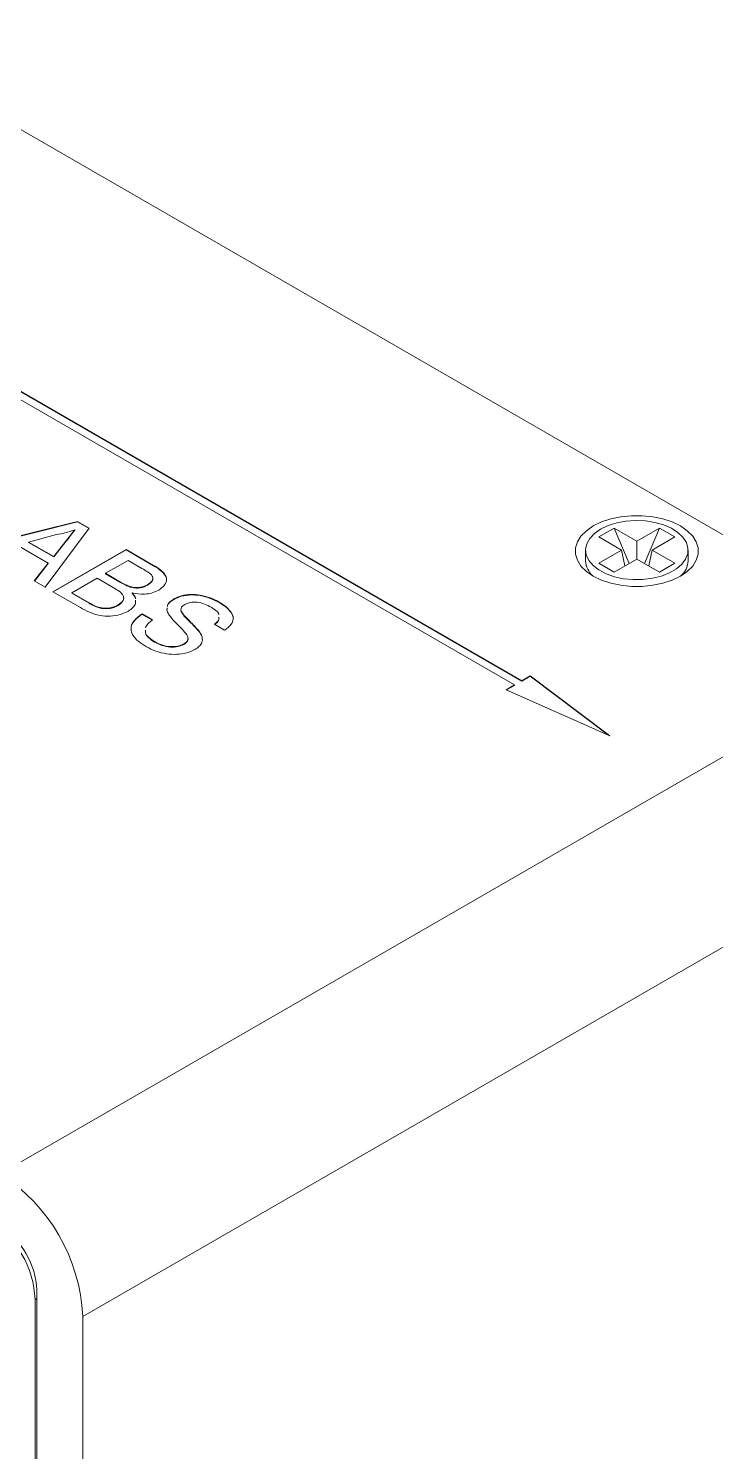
# Model space of a CAD drawing. Header units: inches. Extents: x 0.1 to 10.9, y 0 to 8.5.
# Drawn here: x 9.039 to 9.702, y 6.278 to 7.653 of the extents above; entities that cross this region are included whole.
import ezdxf

# ---------------------------------------------------------------- set-up
doc = ezdxf.new("R2010")
doc.units = ezdxf.units.IN
doc.header["$MEASUREMENT"] = 0

msp = doc.modelspace()

# ---------------------------------------------------------------- linework, layer by layer
at = {"color": 7, "linetype": 'Continuous', "lineweight": 0}
for p, q in [((9.8954, 7.0565), (8.6898, 7.7525)), ((8.6244, 7.529), (9.5083, 7.0187)), ((9.5153, 7.0228), (8.6315, 7.5331)), ((9.5153, 7.0224), (8.6315, 7.5327)), ((8.9874, 7.1521), (9.0862, 7.1767)), ((8.9879, 7.1518), (9.0862, 7.1763)), ((9.0974, 7.1702), (9.0548, 7.1132)), ((9.0836, 7.1683), (9.0836, 7.1687)), ((9.0862, 7.1767), (9.0974, 7.1702)), ((9.0862, 7.1763), (9.0862, 7.1767)), ((9.0862, 7.1763), (9.0972, 7.1699)), ((9.5896, 7.1617), (9.6044, 7.1702)), ((9.6044, 7.1702), (9.6264, 7.1576)), ((9.6044, 7.1702), (9.619, 7.1362)), ((9.6264, 7.1576), (9.6483, 7.1702)), ((9.6483, 7.1702), (9.6337, 7.1362)), ((9.6483, 7.1702), (9.6631, 7.1617)), ((9.0579, 7.1365), (9.0278, 7.1539)), ((9.0658, 7.164), (9.0389, 7.1568)), ((9.0389, 7.1568), (9.0631, 7.1429)), ((9.0389, 7.1564), (9.0389, 7.1568)), ((9.0389, 7.1564), (9.0631, 7.1425)), ((9.0631, 7.1429), (9.0748, 7.1576)), ((9.0631, 7.1425), (9.0748, 7.1572)), ((9.0748, 7.1572), (9.0748, 7.1576)), ((9.6115, 7.149), (9.5896, 7.1617)), ((9.6264, 7.1576), (9.6264, 7.1404)), ((9.6631, 7.1617), (9.6412, 7.149)), ((9.0623, 7.1088), (9.1331, 7.1496)), ((9.0627, 7.1086), (9.1331, 7.1492)), ((9.0631, 7.1425), (9.0631, 7.1429)), ((9.1349, 7.1391), (9.1131, 7.1266)), ((9.1331, 7.1496), (9.1595, 7.1343)), ((9.1331, 7.1492), (9.1331, 7.1496)), ((9.1331, 7.1492), (9.1595, 7.1339)), ((9.1483, 7.1314), (9.1349, 7.1391)), ((9.5769, 7.149), (9.5769, 7.1387)), ((9.5896, 7.1363), (9.6115, 7.149)), ((9.6264, 7.1404), (9.6044, 7.1278)), ((9.6148, 7.1338), (9.6115, 7.149)), ((9.6483, 7.1278), (9.6264, 7.1404)), ((9.6379, 7.1338), (9.6412, 7.149)), ((9.6412, 7.149), (9.6631, 7.1363)), ((9.6759, 7.1387), (9.6759, 7.149)), ((9.0442, 7.1193), (9.0579, 7.1365)), ((9.0444, 7.1191), (9.0579, 7.1361)), ((9.0579, 7.1361), (9.0579, 7.1365)), ((9.1131, 7.1266), (9.1277, 7.1182)), ((9.1131, 7.1262), (9.1131, 7.1266)), ((9.1131, 7.1262), (9.1277, 7.1178)), ((9.1595, 7.1339), (9.1595, 7.1343)), ((9.6044, 7.1278), (9.5896, 7.1363)), ((9.6631, 7.1363), (9.6483, 7.1278)), ((9.0548, 7.1132), (9.0442, 7.1193)), ((9.105, 7.1219), (9.0805, 7.1077)), ((9.1205, 7.1129), (9.105, 7.1219)), ((9.1277, 7.1178), (9.1277, 7.1182)), ((9.137, 7.1133), (9.137, 7.1138)), ((9.1537, 7.1151), (9.1537, 7.1155)), ((9.0889, 7.0935), (9.0623, 7.1088)), ((9.0805, 7.1077), (9.0972, 7.0981)), ((9.0805, 7.1073), (9.0805, 7.1077)), ((9.0805, 7.1073), (9.0972, 7.0977)), ((9.0972, 7.0977), (9.0972, 7.0981)), ((9.1253, 7.0956), (9.1253, 7.096)), ((9.1388, 7.1072), (9.1388, 7.1076)), ((9.179, 7.1014), (9.179, 7.1018)), ((9.2229, 7.0984), (9.2229, 7.0988)), ((9.1036, 7.0944), (9.1036, 7.0948)), ((9.1485, 7.0873), (9.1584, 7.0816)), ((9.1485, 7.0869), (9.1485, 7.0873)), ((9.1485, 7.0869), (9.1584, 7.0812)), ((9.1726, 7.0917), (9.1727, 7.0927)), ((9.1859, 7.0909), (9.1859, 7.0914)), ((9.2042, 7.0694), (9.2042, 7.0698)), ((9.2282, 7.0716), (9.2183, 7.0774)), ((9.0115, 6.5462), (9.8954, 7.0565)), ((9.1604, 7.0601), (9.1604, 7.0606)), ((9.1889, 7.0579), (9.1889, 7.0584)), ((9.5234, 7.0275), (9.5153, 7.0228)), ((9.5234, 7.0271), (9.5153, 7.0224)), ((9.6002, 6.9697), (9.5234, 7.0275)), ((9.5234, 7.0271), (9.5234, 7.0275)), ((9.5989, 6.9703), (9.5234, 7.0271)), ((9.5083, 7.0187), (9.5002, 7.0141)), ((9.5002, 7.0141), (9.6002, 6.9697)), ((9.5083, 7.0183), (9.5006, 7.0139)), ((9.5083, 7.0183), (9.5083, 7.0187)), ((9.5153, 7.0224), (9.5153, 7.0228)), ((9.0911, 6.4084), (9.975, 6.9187)), ((9.0451, 6.4248), (9.0451, 5.6593)), ((9.0469, 6.434), (9.0469, 5.6582)), ((9.0911, 5.6327), (9.0911, 6.4084))]:
    msp.add_line(p, q, dxfattribs=at)
at = {"color": 36, "linetype": 'Continuous', "lineweight": 0}
msp.add_line((9.0469, 6.4258), (9.0451, 6.4248), dxfattribs=at)
at = {"color": 7, "linetype": 'Continuous', "lineweight": 0, "flags": 128}
for points in [[(9.5843, 7.1724), (9.5776, 7.1678), (9.5724, 7.1626), (9.5689, 7.157), (9.5671, 7.1511), (9.5671, 7.1451), (9.5689, 7.1392), (9.5724, 7.1336), (9.5776, 7.1284), (9.5843, 7.1238), (9.5922, 7.12), (9.6012, 7.117), (9.611, 7.115), (9.6212, 7.1139), (9.6315, 7.1139), (9.6418, 7.115), (9.6515, 7.117), (9.6605, 7.12), (9.6684, 7.1238), (9.6751, 7.1284), (9.6803, 7.1336), (9.6838, 7.1392), (9.6856, 7.1451), (9.6856, 7.1511), (9.6838, 7.157), (9.6803, 7.1626), (9.6751, 7.1678), (9.6684, 7.1724), (9.6605, 7.1763), (9.6515, 7.1793), (9.6418, 7.1813), (9.6315, 7.1823), (9.6212, 7.1823), (9.611, 7.1813), (9.6012, 7.1793), (9.5922, 7.1763), (9.5843, 7.1724)], [(9.5914, 7.1692), (9.5854, 7.165), (9.5809, 7.1602), (9.578, 7.1551), (9.5769, 7.1497), (9.5775, 7.1443), (9.58, 7.139), (9.5841, 7.1341), (9.5897, 7.1298), (9.5967, 7.1261), (9.6047, 7.1233), (9.6135, 7.1214), (9.6228, 7.1205), (9.6322, 7.1206), (9.6414, 7.1218), (9.6501, 7.1239), (9.6579, 7.127), (9.6645, 7.1308), (9.6698, 7.1353), (9.6735, 7.1403), (9.6755, 7.1456), (9.6757, 7.151), (9.6742, 7.1564), (9.6709, 7.1615), (9.666, 7.1661), (9.6597, 7.1701), (9.6521, 7.1734), (9.6437, 7.1758), (9.6346, 7.1772), (9.6252, 7.1776), (9.6158, 7.1769), (9.6069, 7.1753), (9.5986, 7.1727), (9.5914, 7.1692)]]:
    msp.add_lwpolyline(points, dxfattribs=at)
at = {"color": 7, "linetype": 'Continuous', "lineweight": 0}
for centre, radius, start, end in [((9.5974, 7.1395), 0.0205, 182.2384, 228.8027), ((9.6549, 7.1398), 0.021, 311.7902, 357.1687), ((8.9184, 6.4006), 0.1729, 2.6055, 57.3945), ((8.9496, 6.4206), 0.0956, 2.4763, 57.5237), ((8.9701, 6.4305), 0.0768, 2.6055, 57.3945)]:
    msp.add_arc(centre, radius, start, end, dxfattribs=at)
for points, knots in [([(9.0836, 7.1687), (9.0804, 7.1677), (9.0747, 7.1657), (9.0685, 7.1645), (9.0658, 7.164)], [0, 0, 0, 0, 0.559915, 1, 1, 1, 1]), ([(9.0748, 7.1576), (9.0764, 7.1597), (9.0794, 7.1634), (9.0823, 7.1671), (9.0836, 7.1687)], [0, 0, 0, 0, 0.560003, 1, 1, 1, 1]), ([(9.0748, 7.1572), (9.0764, 7.1593), (9.0794, 7.163), (9.0823, 7.1667), (9.0836, 7.1683)], [0, 0, 0, 0, 0.560003, 1, 1, 1, 1]), ([(9.1537, 7.1155), (9.1554, 7.1167), (9.158, 7.1186), (9.1591, 7.1217), (9.1582, 7.1248), (9.1539, 7.128), (9.1502, 7.1303), (9.1483, 7.1314)], [0, 0, 0, 0, 0.249048, 0.374232, 0.499239, 0.748988, 1, 1, 1, 1]), ([(9.1595, 7.1343), (9.1616, 7.1331), (9.1656, 7.1306), (9.1704, 7.1263), (9.1726, 7.1209), (9.171, 7.1151), (9.1667, 7.1119), (9.1646, 7.1103)], [0, 0, 0, 0, 0.187345, 0.37438, 0.560978, 0.780539, 1, 1, 1, 1]), ([(9.1595, 7.1339), (9.1616, 7.1327), (9.1657, 7.1302), (9.1701, 7.1259), (9.1724, 7.1224), (9.1719, 7.1207), (9.1719, 7.1206)], [0, 0, 0, 0, 0.3311624, 0.6617747, 0.991616, 1, 1, 1, 1]), ([(9.1253, 7.096), (9.1272, 7.0973), (9.1299, 7.0992), (9.1309, 7.1025), (9.1303, 7.1058), (9.1264, 7.1094), (9.1225, 7.1117), (9.1205, 7.1129)], [0, 0, 0, 0, 0.248995, 0.374243, 0.499441, 0.749044, 1, 1, 1, 1]), ([(9.1277, 7.1182), (9.1293, 7.1172), (9.1322, 7.1156), (9.1355, 7.1143), (9.137, 7.1138)], [0, 0, 0, 0, 0.560392, 1, 1, 1, 1]), ([(9.1277, 7.1178), (9.1293, 7.1168), (9.1322, 7.1152), (9.1355, 7.1139), (9.137, 7.1133)], [0, 0, 0, 0, 0.560392, 1, 1, 1, 1]), ([(9.137, 7.1138), (9.1386, 7.1134), (9.1418, 7.1126), (9.1482, 7.1129), (9.1516, 7.1145), (9.1537, 7.1155)], [0, 0, 0, 0, 0.2808718, 0.560989, 1, 1, 1, 1]), ([(9.137, 7.1133), (9.1386, 7.113), (9.1418, 7.1122), (9.1482, 7.1124), (9.1516, 7.1141), (9.1537, 7.1151)], [0, 0, 0, 0, 0.2808718, 0.560989, 1, 1, 1, 1]), ([(9.1646, 7.1103), (9.1626, 7.1093), (9.1585, 7.1074), (9.1493, 7.106), (9.1427, 7.107), (9.1388, 7.1076)], [0, 0, 0, 0, 0.2803, 0.56074, 1, 1, 1, 1]), ([(9.1537, 7.1151), (9.1554, 7.1163), (9.1579, 7.1182), (9.1591, 7.1208), (9.1587, 7.1217), (9.1587, 7.122)], [0, 0, 0, 0, 0.606063, 0.9107, 1, 1, 1, 1]), ([(9.0972, 7.0981), (9.0983, 7.0974), (9.1004, 7.0963), (9.1026, 7.0952), (9.1036, 7.0948)], [0, 0, 0, 0, 0.5601, 1, 1, 1, 1]), ([(9.0972, 7.0977), (9.0983, 7.097), (9.1004, 7.0959), (9.1026, 7.0948), (9.1036, 7.0944)], [0, 0, 0, 0, 0.5601, 1, 1, 1, 1]), ([(9.1036, 7.0948), (9.1055, 7.0941), (9.1094, 7.0928), (9.1159, 7.0927), (9.1214, 7.094), (9.124, 7.0953), (9.1253, 7.096)], [0, 0, 0, 0, 0.280337, 0.559113, 0.779397, 1, 1, 1, 1]), ([(9.1253, 7.0956), (9.1271, 7.0969), (9.1298, 7.0988), (9.1309, 7.1016), (9.1306, 7.1027), (9.1305, 7.1029)], [0, 0, 0, 0, 0.595242, 0.894658, 1, 1, 1, 1]), ([(9.142, 7.1005), (9.1421, 7.0994), (9.1424, 7.097), (9.1399, 7.0933), (9.1367, 7.0912), (9.1352, 7.0901)], [0, 0, 0, 0, 0.271927, 0.635755, 1, 1, 1, 1]), ([(9.1388, 7.1076), (9.1403, 7.106), (9.1421, 7.1041), (9.142, 7.1021), (9.142, 7.1018)], [0, 0, 0, 0, 0.866001, 1, 1, 1, 1]), ([(9.1388, 7.1072), (9.1403, 7.1056), (9.1421, 7.1039), (9.142, 7.102), (9.142, 7.1018)], [0, 0, 0, 0, 0.927903, 1, 1, 1, 1]), ([(9.1728, 7.0945), (9.1729, 7.0949), (9.173, 7.0965), (9.175, 7.0991), (9.1777, 7.1009), (9.179, 7.1018)], [0, 0, 0, 0, 0.157631, 0.578846, 1, 1, 1, 1]), ([(9.1729, 7.0945), (9.1729, 7.0948), (9.173, 7.0962), (9.1751, 7.0987), (9.1777, 7.1005), (9.179, 7.1014)], [0, 0, 0, 0, 0.114683, 0.557373, 1, 1, 1, 1]), ([(9.179, 7.1018), (9.1814, 7.1029), (9.1862, 7.1052), (9.1955, 7.1064), (9.2053, 7.1057), (9.2147, 7.103), (9.2202, 7.1002), (9.2229, 7.0988)], [0, 0, 0, 0, 0.186434, 0.37294, 0.55933, 0.779533, 1, 1, 1, 1]), ([(9.179, 7.1014), (9.1814, 7.1025), (9.1862, 7.1048), (9.1955, 7.106), (9.2053, 7.1052), (9.2147, 7.1026), (9.2202, 7.0998), (9.2229, 7.0984)], [0, 0, 0, 0, 0.186434, 0.37294, 0.55933, 0.779533, 1, 1, 1, 1]), ([(9.1896, 7.0964), (9.1884, 7.0956), (9.1863, 7.0941), (9.186, 7.0922), (9.1859, 7.0914)], [0, 0, 0, 0, 0.559616, 1, 1, 1, 1]), ([(9.2151, 7.0939), (9.2131, 7.0949), (9.2091, 7.0971), (9.2021, 7.0989), (9.1947, 7.0987), (9.1913, 7.0972), (9.1896, 7.0964)], [0, 0, 0, 0, 0.281269, 0.560774, 0.78068, 1, 1, 1, 1]), ([(9.2229, 7.0988), (9.2251, 7.0974), (9.2296, 7.0946), (9.2344, 7.0896), (9.2371, 7.0836), (9.2353, 7.0771), (9.2306, 7.0734), (9.2282, 7.0716)], [0, 0, 0, 0, 0.187252, 0.374371, 0.560983, 0.780284, 1, 1, 1, 1]), ([(9.2229, 7.0984), (9.2251, 7.097), (9.2297, 7.0942), (9.2341, 7.0892), (9.2368, 7.0853), (9.2363, 7.0833), (9.2362, 7.0832)], [0, 0, 0, 0, 0.32865, 0.657065, 0.984592, 1, 1, 1, 1]), ([(9.1352, 7.0901), (9.1326, 7.0889), (9.1275, 7.0865), (9.1177, 7.0848), (9.1071, 7.0856), (9.0974, 7.0889), (9.0917, 7.0919), (9.0889, 7.0935)], [0, 0, 0, 0, 0.186667, 0.373327, 0.559207, 0.779277, 1, 1, 1, 1]), ([(9.1036, 7.0944), (9.1055, 7.0937), (9.1094, 7.0924), (9.1159, 7.0923), (9.1214, 7.0935), (9.124, 7.0949), (9.1253, 7.0956)], [0, 0, 0, 0, 0.280337, 0.559113, 0.779397, 1, 1, 1, 1]), ([(9.1381, 7.072), (9.138, 7.0722), (9.1371, 7.0751), (9.1402, 7.0807), (9.1457, 7.0849), (9.1485, 7.0869)], [0, 0, 0, 0, 0.049528, 0.524417, 1, 1, 1, 1]), ([(9.1527, 7.0556), (9.1501, 7.0572), (9.1448, 7.0605), (9.1391, 7.0665), (9.137, 7.0736), (9.1399, 7.0811), (9.1456, 7.0853), (9.1485, 7.0873)], [0, 0, 0, 0, 0.187218, 0.374124, 0.5606, 0.78014, 1, 1, 1, 1]), ([(9.1741, 7.087), (9.1733, 7.0884), (9.1722, 7.0904), (9.1726, 7.0925), (9.1727, 7.0931)], [0, 0, 0, 0, 0.713357, 1, 1, 1, 1]), ([(9.1909, 7.0682), (9.1894, 7.07), (9.1863, 7.0735), (9.1799, 7.0795), (9.1763, 7.0841), (9.1741, 7.087)], [0, 0, 0, 0, 0.280068, 0.56029, 1, 1, 1, 1]), ([(9.1859, 7.0914), (9.1865, 7.0899), (9.1878, 7.087), (9.1917, 7.0831), (9.1976, 7.0775), (9.2015, 7.073), (9.2042, 7.0698)], [0, 0, 0, 0, 0.185884, 0.372788, 0.559741, 1, 1, 1, 1]), ([(9.1859, 7.0909), (9.1865, 7.0895), (9.1878, 7.0866), (9.1917, 7.0826), (9.1976, 7.0771), (9.2015, 7.0726), (9.2042, 7.0694)], [0, 0, 0, 0, 0.185884, 0.372788, 0.559741, 1, 1, 1, 1]), ([(9.2227, 7.0866), (9.2227, 7.0867), (9.2228, 7.0883), (9.2197, 7.0909), (9.2166, 7.0929), (9.2151, 7.0939)], [0, 0, 0, 0, 0.05952, 0.529111, 1, 1, 1, 1]), ([(9.2183, 7.0774), (9.2202, 7.0788), (9.223, 7.0809), (9.2227, 7.0834), (9.2227, 7.0842)], [0, 0, 0, 0, 0.696805, 1, 1, 1, 1]), ([(9.2183, 7.077), (9.2202, 7.0784), (9.223, 7.0805), (9.2227, 7.083), (9.2227, 7.0838)], [0, 0, 0, 0, 0.696805, 1, 1, 1, 1]), ([(9.1584, 7.0816), (9.1569, 7.0804), (9.1538, 7.0781), (9.1523, 7.0752), (9.1516, 7.0738)], [0, 0, 0, 0, 0.50064, 1, 1, 1, 1]), ([(9.1517, 7.0715), (9.1517, 7.0708), (9.1516, 7.0684), (9.1546, 7.0645), (9.1585, 7.0619), (9.1604, 7.0606)], [0, 0, 0, 0, 0.162234, 0.58087, 1, 1, 1, 1]), ([(9.1517, 7.0711), (9.1517, 7.0704), (9.1516, 7.068), (9.1546, 7.0641), (9.1585, 7.0614), (9.1604, 7.0601)], [0, 0, 0, 0, 0.162234, 0.58087, 1, 1, 1, 1]), ([(9.2042, 7.0698), (9.2051, 7.0682), (9.2069, 7.0649), (9.2067, 7.0601), (9.204, 7.0559), (9.2009, 7.0539), (9.1994, 7.0529)], [0, 0, 0, 0, 0.280259, 0.559694, 0.779814, 1, 1, 1, 1]), ([(9.2042, 7.0694), (9.2053, 7.0678), (9.2067, 7.0657), (9.2064, 7.0634), (9.2063, 7.0629)], [0, 0, 0, 0, 0.763638, 1, 1, 1, 1]), ([(9.1994, 7.0529), (9.1968, 7.0517), (9.1917, 7.0493), (9.1819, 7.048), (9.1715, 7.0486), (9.1613, 7.0512), (9.1556, 7.0541), (9.1527, 7.0556)], [0, 0, 0, 0, 0.186457, 0.373013, 0.55956, 0.779625, 1, 1, 1, 1]), ([(9.1604, 7.0606), (9.1627, 7.0594), (9.1672, 7.0571), (9.1752, 7.0555), (9.1832, 7.0559), (9.187, 7.0575), (9.1889, 7.0584)], [0, 0, 0, 0, 0.280854, 0.560725, 0.780456, 1, 1, 1, 1]), ([(9.1604, 7.0601), (9.1627, 7.059), (9.1672, 7.0567), (9.1752, 7.055), (9.1832, 7.0555), (9.187, 7.0571), (9.1889, 7.0579)], [0, 0, 0, 0, 0.280854, 0.560725, 0.780456, 1, 1, 1, 1]), ([(9.1889, 7.0584), (9.19, 7.0591), (9.1922, 7.0607), (9.1934, 7.0643), (9.1918, 7.0667), (9.1909, 7.0682)], [0, 0, 0, 0, 0.280145, 0.559884, 1, 1, 1, 1]), ([(9.1889, 7.0579), (9.19, 7.0587), (9.1921, 7.0602), (9.1932, 7.0625), (9.1927, 7.0635), (9.1927, 7.0637)], [0, 0, 0, 0, 0.469788, 0.938897, 1, 1, 1, 1])]:
    msp.add_open_spline(points, degree=3, knots=knots, dxfattribs=at)

doc.saveas('drawing.dxf')
